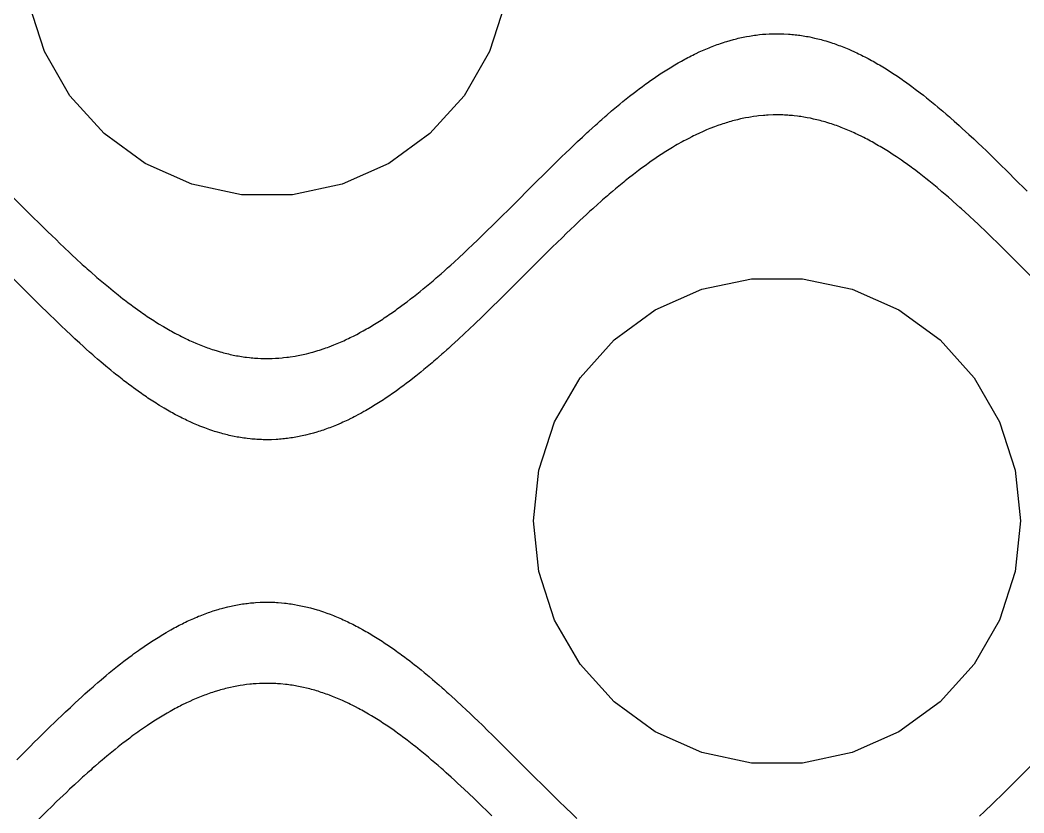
# Model space of a CAD drawing. Header units: metres. Extents: x 20 to 1108, y 20 to 485.
# Drawn here: x 540.62 to 571.53, y 405.66 to 430.07 of the extents above; entities that cross this region are included whole.
import ezdxf

# ---------------------------------------------------------------- set-up
doc = ezdxf.new("R2010")
doc.units = ezdxf.units.M

msp = doc.modelspace()

# ---------------------------------------------------------------- linework, layer by layer
for p, q in [((541.367, 429.102), (540.882, 430.593)), ((555.554, 430.593), (555.07, 429.102)), ((562.282, 429.385), (562.332, 429.401)), ((562.332, 429.401), (562.382, 429.416)), ((562.382, 429.416), (562.482, 429.445)), ((562.482, 429.445), (562.582, 429.473)), ((562.582, 429.473), (562.632, 429.486)), ((562.632, 429.486), (562.682, 429.498)), ((562.682, 429.498), (562.732, 429.511)), ((562.732, 429.511), (562.782, 429.523)), ((562.782, 429.523), (562.832, 429.533)), ((562.832, 429.533), (562.882, 429.544)), ((562.882, 429.544), (562.982, 429.564)), ((562.982, 429.564), (563.082, 429.581)), ((563.082, 429.581), (563.132, 429.59)), ((563.132, 429.59), (563.182, 429.597)), ((563.182, 429.597), (563.232, 429.605)), ((563.232, 429.605), (563.282, 429.611)), ((563.282, 429.611), (563.332, 429.617)), ((563.332, 429.617), (563.382, 429.623)), ((563.382, 429.623), (563.482, 429.633)), ((563.482, 429.633), (563.532, 429.637)), ((563.532, 429.637), (563.583, 429.641)), ((563.583, 429.641), (563.682, 429.647)), ((563.682, 429.647), (563.782, 429.651)), ((563.782, 429.651), (563.882, 429.652)), ((563.882, 429.652), (563.982, 429.652)), ((563.982, 429.652), (564.082, 429.651)), ((564.082, 429.651), (564.132, 429.649)), ((564.132, 429.649), (564.282, 429.64)), ((564.282, 429.64), (564.332, 429.636)), ((564.332, 429.636), (564.382, 429.632)), ((564.382, 429.632), (564.432, 429.627)), ((564.432, 429.627), (564.482, 429.621)), ((564.482, 429.621), (564.532, 429.616)), ((564.532, 429.616), (564.582, 429.61)), ((564.582, 429.61), (564.632, 429.603)), ((564.632, 429.603), (564.682, 429.596)), ((564.682, 429.596), (564.732, 429.588)), ((564.732, 429.588), (564.832, 429.57)), ((564.832, 429.57), (564.882, 429.562)), ((564.882, 429.562), (564.932, 429.552)), ((564.932, 429.552), (565.082, 429.52)), ((565.082, 429.52), (565.132, 429.508)), ((565.132, 429.508), (565.282, 429.47)), ((565.282, 429.47), (565.332, 429.456)), ((565.332, 429.456), (565.382, 429.443)), ((565.382, 429.443), (565.432, 429.428)), ((565.432, 429.428), (565.582, 429.381)), ((542.151, 427.744), (541.367, 429.102)), ((555.07, 429.102), (554.286, 427.744)), ((561.432, 429.043), (561.532, 429.09)), ((561.532, 429.09), (561.582, 429.112)), ((561.582, 429.112), (561.632, 429.135)), ((561.632, 429.135), (561.682, 429.157)), ((561.682, 429.157), (561.732, 429.179)), ((561.732, 429.179), (561.832, 429.22)), ((561.832, 429.22), (561.882, 429.24)), ((561.882, 429.24), (561.982, 429.279)), ((561.982, 429.279), (562.082, 429.317)), ((562.082, 429.317), (562.132, 429.334)), ((562.132, 429.334), (562.182, 429.352)), ((562.182, 429.352), (562.282, 429.385)), ((565.582, 429.381), (565.632, 429.364)), ((565.632, 429.364), (565.682, 429.348)), ((565.682, 429.348), (565.732, 429.33)), ((565.732, 429.33), (565.782, 429.312)), ((565.782, 429.312), (565.832, 429.294)), ((565.832, 429.294), (565.882, 429.275)), ((565.882, 429.275), (565.932, 429.256)), ((565.932, 429.256), (565.982, 429.236)), ((565.982, 429.236), (566.032, 429.216)), ((566.032, 429.216), (566.082, 429.195)), ((566.082, 429.195), (566.132, 429.174)), ((566.132, 429.174), (566.182, 429.152)), ((566.182, 429.152), (566.332, 429.085)), ((560.882, 428.754), (560.982, 428.811)), ((560.982, 428.811), (561.082, 428.865)), ((561.082, 428.865), (561.132, 428.892)), ((561.132, 428.892), (561.182, 428.918)), ((561.182, 428.918), (561.232, 428.944)), ((561.232, 428.944), (561.282, 428.97)), ((561.282, 428.97), (561.332, 428.994)), ((561.332, 428.994), (561.382, 429.019)), ((561.382, 429.019), (561.432, 429.043)), ((566.332, 429.085), (566.382, 429.062)), ((566.382, 429.062), (566.432, 429.037)), ((566.432, 429.037), (566.482, 429.014)), ((566.482, 429.014), (566.532, 428.988)), ((566.532, 428.988), (566.582, 428.964)), ((566.582, 428.964), (566.632, 428.939)), ((566.632, 428.939), (566.732, 428.886)), ((566.732, 428.886), (566.782, 428.859)), ((566.782, 428.859), (566.832, 428.832)), ((566.832, 428.832), (566.882, 428.804)), ((566.882, 428.804), (567.032, 428.719)), ((560.382, 428.448), (560.482, 428.513)), ((560.482, 428.513), (560.582, 428.575)), ((560.582, 428.575), (560.632, 428.606)), ((560.632, 428.606), (560.682, 428.637)), ((560.682, 428.637), (560.732, 428.666)), ((560.732, 428.666), (560.782, 428.696)), ((560.782, 428.696), (560.832, 428.726)), ((560.832, 428.726), (560.882, 428.754)), ((567.032, 428.719), (567.082, 428.69)), ((567.082, 428.69), (567.132, 428.659)), ((567.132, 428.659), (567.282, 428.569)), ((567.282, 428.569), (567.332, 428.537)), ((567.332, 428.537), (567.382, 428.505)), ((567.382, 428.505), (567.482, 428.441)), ((559.932, 428.14), (560.032, 428.211)), ((560.032, 428.211), (560.082, 428.246)), ((560.082, 428.246), (560.182, 428.315)), ((560.182, 428.315), (560.282, 428.382)), ((560.282, 428.382), (560.332, 428.415)), ((560.332, 428.415), (560.382, 428.448)), ((567.482, 428.441), (567.582, 428.374)), ((567.582, 428.374), (567.632, 428.341)), ((567.632, 428.341), (567.782, 428.238)), ((567.782, 428.238), (567.832, 428.203)), ((567.832, 428.203), (567.882, 428.168)), ((567.882, 428.168), (568.032, 428.06)), ((559.532, 427.843), (559.632, 427.919)), ((559.632, 427.919), (559.682, 427.957)), ((559.682, 427.957), (559.782, 428.031)), ((559.782, 428.031), (559.832, 428.068)), ((559.832, 428.068), (559.882, 428.105)), ((559.882, 428.105), (559.932, 428.14)), ((568.032, 428.06), (568.082, 428.023)), ((568.082, 428.023), (568.182, 427.948)), ((568.182, 427.948), (568.332, 427.834)), ((543.2, 426.579), (542.151, 427.744)), ((554.286, 427.744), (553.237, 426.579)), ((559.082, 427.484), (559.182, 427.566)), ((559.182, 427.566), (559.232, 427.606)), ((559.232, 427.606), (559.332, 427.687)), ((559.332, 427.687), (559.382, 427.726)), ((559.382, 427.726), (559.532, 427.843)), ((568.332, 427.834), (568.432, 427.756)), ((568.432, 427.756), (568.532, 427.677)), ((568.532, 427.677), (568.582, 427.637)), ((568.582, 427.637), (568.632, 427.597)), ((568.632, 427.597), (568.732, 427.516)), ((558.682, 427.146), (558.832, 427.275)), ((558.832, 427.275), (558.932, 427.359)), ((558.932, 427.359), (559.032, 427.443)), ((559.032, 427.443), (559.082, 427.484)), ((568.732, 427.516), (568.782, 427.475)), ((568.782, 427.475), (568.882, 427.391)), ((568.882, 427.391), (569.032, 427.265)), ((569.032, 427.265), (569.132, 427.179)), ((558.382, 426.881), (558.482, 426.97)), ((558.482, 426.97), (558.532, 427.014)), ((558.532, 427.014), (558.632, 427.102)), ((558.632, 427.102), (558.682, 427.146)), ((562.405, 426.923), (562.355, 426.907)), ((562.455, 426.938), (562.405, 426.923)), ((562.504, 426.951), (562.455, 426.938)), ((562.554, 426.966), (562.504, 426.951)), ((562.605, 426.979), (562.554, 426.966)), ((562.705, 427.004), (562.605, 426.979)), ((562.804, 427.027), (562.705, 427.004)), ((562.855, 427.038), (562.804, 427.027)), ((562.905, 427.049), (562.855, 427.038)), ((562.955, 427.059), (562.905, 427.049)), ((563.054, 427.076), (562.955, 427.059)), ((563.105, 427.085), (563.054, 427.076)), ((563.205, 427.101), (563.105, 427.085)), ((563.304, 427.114), (563.205, 427.101)), ((563.355, 427.12), (563.304, 427.114)), ((563.504, 427.135), (563.355, 427.12)), ((563.554, 427.139), (563.504, 427.135)), ((563.605, 427.142), (563.554, 427.139)), ((563.655, 427.146), (563.605, 427.142)), ((563.804, 427.152), (563.655, 427.146)), ((563.855, 427.152), (563.804, 427.152)), ((563.905, 427.152), (563.855, 427.152)), ((563.955, 427.152), (563.905, 427.152)), ((564.105, 427.15), (563.955, 427.152)), ((564.155, 427.148), (564.105, 427.15)), ((564.254, 427.142), (564.155, 427.148)), ((564.304, 427.138), (564.254, 427.142)), ((564.355, 427.134), (564.304, 427.138)), ((564.405, 427.13), (564.355, 427.134)), ((564.455, 427.125), (564.405, 427.13)), ((564.554, 427.113), (564.455, 427.125)), ((564.605, 427.107), (564.554, 427.113)), ((564.655, 427.1), (564.605, 427.107)), ((564.754, 427.084), (564.655, 427.1)), ((564.804, 427.075), (564.754, 427.084)), ((564.855, 427.067), (564.804, 427.075)), ((564.955, 427.047), (564.855, 427.067)), ((565.054, 427.026), (564.955, 427.047)), ((565.105, 427.014), (565.054, 427.026)), ((565.205, 426.99), (565.105, 427.014)), ((565.254, 426.977), (565.205, 426.99)), ((565.304, 426.964), (565.254, 426.977)), ((565.354, 426.95), (565.304, 426.964)), ((565.405, 426.936), (565.354, 426.95)), ((565.455, 426.921), (565.405, 426.936)), ((569.132, 427.179), (569.232, 427.092)), ((569.232, 427.092), (569.282, 427.048)), ((569.282, 427.048), (569.382, 426.96)), ((569.382, 426.96), (569.532, 426.825)), ((558.082, 426.609), (558.132, 426.654)), ((558.132, 426.654), (558.332, 426.836)), ((558.332, 426.836), (558.382, 426.881)), ((561.605, 426.623), (561.554, 426.601)), ((561.655, 426.646), (561.605, 426.623)), ((561.754, 426.689), (561.655, 426.646)), ((561.804, 426.709), (561.754, 426.689)), ((561.855, 426.73), (561.804, 426.709)), ((562.004, 426.788), (561.855, 426.73)), ((562.054, 426.806), (562.004, 426.788)), ((562.105, 426.824), (562.054, 426.806)), ((562.205, 426.86), (562.105, 426.824)), ((562.254, 426.876), (562.205, 426.86)), ((562.304, 426.892), (562.254, 426.876)), ((562.355, 426.907), (562.304, 426.892)), ((565.554, 426.89), (565.455, 426.921)), ((565.605, 426.873), (565.554, 426.89)), ((565.705, 426.84), (565.605, 426.873)), ((565.754, 426.822), (565.705, 426.84)), ((565.804, 426.804), (565.754, 426.822)), ((565.855, 426.785), (565.804, 426.804)), ((565.905, 426.766), (565.855, 426.785)), ((565.955, 426.747), (565.905, 426.766)), ((566.054, 426.706), (565.955, 426.747)), ((566.105, 426.686), (566.054, 426.706)), ((566.205, 426.643), (566.105, 426.686)), ((566.304, 426.598), (566.205, 426.643)), ((569.532, 426.825), (569.632, 426.736)), ((569.632, 426.736), (569.832, 426.552)), ((544.468, 425.657), (543.2, 426.579)), ((553.237, 426.579), (551.968, 425.657)), ((557.682, 426.235), (557.782, 426.329)), ((557.782, 426.329), (557.932, 426.47)), ((557.932, 426.47), (558.082, 426.609)), ((561.004, 426.323), (560.855, 426.238)), ((561.054, 426.351), (561.004, 426.323)), ((561.105, 426.377), (561.054, 426.351)), ((561.205, 426.43), (561.105, 426.377)), ((561.304, 426.481), (561.205, 426.43)), ((561.355, 426.506), (561.304, 426.481)), ((561.405, 426.53), (561.355, 426.506)), ((561.554, 426.601), (561.405, 426.53)), ((566.355, 426.574), (566.304, 426.598)), ((566.405, 426.551), (566.355, 426.574)), ((566.554, 426.478), (566.405, 426.551)), ((566.604, 426.452), (566.554, 426.478)), ((566.655, 426.426), (566.604, 426.452)), ((566.705, 426.401), (566.655, 426.426)), ((566.754, 426.374), (566.705, 426.401)), ((566.804, 426.347), (566.754, 426.374)), ((566.855, 426.319), (566.804, 426.347)), ((567.004, 426.235), (566.855, 426.319)), ((569.832, 426.552), (569.982, 426.412)), ((569.982, 426.412), (570.132, 426.271)), ((557.282, 425.851), (557.432, 425.995)), ((557.432, 425.995), (557.532, 426.092)), ((557.532, 426.092), (557.682, 426.235)), ((560.455, 425.995), (560.405, 425.963)), ((560.554, 426.058), (560.455, 425.995)), ((560.605, 426.089), (560.554, 426.058)), ((560.655, 426.12), (560.605, 426.089)), ((560.705, 426.151), (560.655, 426.12)), ((560.804, 426.209), (560.705, 426.151)), ((560.855, 426.238), (560.804, 426.209)), ((567.054, 426.205), (567.004, 426.235)), ((567.105, 426.176), (567.054, 426.205)), ((567.254, 426.085), (567.105, 426.176)), ((567.304, 426.054), (567.254, 426.085)), ((567.355, 426.023), (567.304, 426.054)), ((567.504, 425.926), (567.355, 426.023)), ((570.132, 426.271), (570.232, 426.176)), ((570.232, 426.176), (570.382, 426.032)), ((570.382, 426.032), (570.682, 425.742)), ((556.982, 425.558), (557.132, 425.704)), ((557.132, 425.704), (557.282, 425.851)), ((560.054, 425.727), (559.955, 425.656)), ((560.105, 425.762), (560.054, 425.727)), ((560.205, 425.83), (560.105, 425.762)), ((560.304, 425.898), (560.205, 425.83)), ((560.355, 425.93), (560.304, 425.898)), ((560.405, 425.963), (560.355, 425.93)), ((567.605, 425.86), (567.504, 425.926)), ((567.754, 425.757), (567.605, 425.86)), ((567.854, 425.687), (567.754, 425.757)), ((567.905, 425.652), (567.854, 425.687)), ((570.682, 425.742), (570.832, 425.595)), ((545.901, 425.02), (544.468, 425.657)), ((551.968, 425.657), (550.536, 425.02)), ((556.732, 425.311), (556.982, 425.558)), ((559.605, 425.399), (559.504, 425.321)), ((559.655, 425.436), (559.605, 425.399)), ((559.754, 425.511), (559.655, 425.436)), ((559.804, 425.548), (559.754, 425.511)), ((559.905, 425.62), (559.804, 425.548)), ((559.955, 425.656), (559.905, 425.62)), ((568.054, 425.543), (567.905, 425.652)), ((568.105, 425.506), (568.054, 425.543)), ((568.155, 425.469), (568.105, 425.506)), ((568.304, 425.355), (568.155, 425.469)), ((570.832, 425.595), (570.982, 425.447)), ((570.982, 425.447), (571.082, 425.349)), ((555.682, 424.263), (556.532, 425.111)), ((556.532, 425.111), (556.732, 425.311)), ((559.205, 425.084), (559.105, 425.002)), ((559.254, 425.124), (559.205, 425.084)), ((559.355, 425.204), (559.254, 425.124)), ((559.504, 425.321), (559.355, 425.204)), ((568.355, 425.317), (568.304, 425.355)), ((568.455, 425.238), (568.355, 425.317)), ((568.504, 425.198), (568.455, 425.238)), ((568.605, 425.119), (568.504, 425.198)), ((568.655, 425.078), (568.605, 425.119)), ((568.754, 424.997), (568.655, 425.078)), ((571.082, 425.349), (571.232, 425.199)), ((571.232, 425.199), (571.632, 424.801)), ((539.982, 425.034), (540.732, 424.285)), ((547.434, 424.694), (545.901, 425.02)), ((550.536, 425.02), (549.002, 424.694)), ((558.855, 424.793), (558.754, 424.708)), ((558.955, 424.878), (558.855, 424.793)), ((559.004, 424.92), (558.955, 424.878)), ((559.105, 425.002), (559.004, 424.92)), ((568.855, 424.914), (568.754, 424.997)), ((569.004, 424.788), (568.855, 424.914)), ((569.104, 424.702), (569.004, 424.788)), ((549.002, 424.694), (547.434, 424.694)), ((558.504, 424.49), (558.405, 424.402)), ((558.554, 424.534), (558.504, 424.49)), ((558.655, 424.621), (558.554, 424.534)), ((558.705, 424.665), (558.655, 424.621)), ((558.754, 424.708), (558.705, 424.665)), ((569.205, 424.615), (569.104, 424.702)), ((569.304, 424.528), (569.205, 424.615)), ((569.355, 424.485), (569.304, 424.528)), ((569.455, 424.396), (569.355, 424.485)), ((540.732, 424.285), (541.032, 423.986)), ((555.432, 424.014), (555.682, 424.263)), ((558.155, 424.175), (558.054, 424.083)), ((558.254, 424.266), (558.155, 424.175)), ((558.405, 424.402), (558.254, 424.266)), ((569.554, 424.306), (569.455, 424.396)), ((569.605, 424.26), (569.554, 424.306)), ((569.705, 424.169), (569.605, 424.26)), ((569.855, 424.03), (569.705, 424.169)), ((541.032, 423.986), (541.182, 423.838)), ((541.182, 423.838), (541.482, 423.544)), ((555.182, 423.767), (555.432, 424.014)), ((557.855, 423.898), (557.705, 423.756)), ((558.054, 424.083), (557.855, 423.898)), ((570.004, 423.891), (569.855, 424.03)), ((570.105, 423.797), (570.004, 423.891)), ((541.482, 423.544), (541.583, 423.446)), ((554.682, 423.28), (554.982, 423.57)), ((554.982, 423.57), (555.182, 423.767)), ((557.554, 423.613), (557.455, 423.518)), ((557.705, 423.756), (557.554, 423.613)), ((570.405, 423.511), (570.105, 423.797)), ((541.583, 423.446), (541.732, 423.302)), ((541.732, 423.302), (541.833, 423.206)), ((554.582, 423.184), (554.682, 423.28)), ((557.155, 423.227), (557.004, 423.079)), ((557.304, 423.372), (557.155, 423.227)), ((557.455, 423.518), (557.304, 423.372)), ((570.554, 423.366), (570.405, 423.511)), ((570.705, 423.22), (570.554, 423.366)), ((570.955, 422.975), (570.705, 423.22)), ((541.833, 423.206), (541.982, 423.063)), ((541.982, 423.063), (542.132, 422.921)), ((542.132, 422.921), (542.232, 422.828)), ((554.282, 422.901), (554.382, 422.994)), ((554.382, 422.994), (554.582, 423.184)), ((556.855, 422.932), (556.754, 422.833)), ((557.004, 423.079), (556.855, 422.932)), ((571.105, 422.826), (570.955, 422.975)), ((540.754, 421.763), (539.905, 422.611)), ((542.232, 422.828), (542.333, 422.736)), ((542.333, 422.736), (542.532, 422.552)), ((553.882, 422.531), (553.982, 422.622)), ((553.982, 422.622), (554.132, 422.761)), ((554.132, 422.761), (554.282, 422.901)), ((556.605, 422.684), (556.455, 422.534)), ((556.754, 422.833), (556.605, 422.684)), ((571.355, 422.577), (571.105, 422.826)), ((542.532, 422.552), (542.632, 422.462)), ((542.632, 422.462), (542.682, 422.417)), ((542.682, 422.417), (542.782, 422.328)), ((542.782, 422.328), (542.833, 422.283)), ((553.583, 422.264), (553.682, 422.352)), ((553.682, 422.352), (553.782, 422.442)), ((553.782, 422.442), (553.882, 422.531)), ((556.455, 422.534), (555.705, 421.785)), ((572.155, 421.778), (571.355, 422.577)), ((542.833, 422.283), (542.932, 422.196)), ((542.932, 422.196), (542.982, 422.152)), ((542.982, 422.152), (543.083, 422.067)), ((543.083, 422.067), (543.132, 422.024)), ((543.132, 422.024), (543.232, 421.94)), ((553.182, 421.921), (553.332, 422.047)), ((553.332, 422.047), (553.432, 422.133)), ((553.432, 422.133), (553.532, 422.22)), ((553.532, 422.22), (553.583, 422.264)), ((561.609, 421.785), (563.142, 422.111)), ((563.142, 422.111), (564.71, 422.111)), ((564.71, 422.111), (566.244, 421.785)), ((541.004, 421.514), (540.754, 421.763)), ((543.232, 421.94), (543.333, 421.856)), ((543.333, 421.856), (543.482, 421.733)), ((543.482, 421.733), (543.532, 421.693)), ((543.532, 421.693), (543.632, 421.612)), ((552.782, 421.595), (552.882, 421.674)), ((552.882, 421.674), (552.932, 421.715)), ((552.932, 421.715), (553.032, 421.796)), ((553.032, 421.796), (553.082, 421.837)), ((553.082, 421.837), (553.182, 421.921)), ((555.705, 421.785), (555.405, 421.486)), ((560.176, 421.148), (561.609, 421.785)), ((566.244, 421.785), (567.676, 421.148)), ((541.254, 421.267), (541.004, 421.514)), ((543.632, 421.612), (543.782, 421.495)), ((543.782, 421.495), (543.833, 421.456)), ((543.833, 421.456), (543.932, 421.38)), ((543.932, 421.38), (544.032, 421.305)), ((552.333, 421.251), (552.482, 421.362)), ((552.482, 421.362), (552.532, 421.401)), ((552.532, 421.401), (552.632, 421.478)), ((552.632, 421.478), (552.682, 421.516)), ((552.682, 421.516), (552.732, 421.555)), ((552.732, 421.555), (552.782, 421.595)), ((555.405, 421.486), (555.105, 421.191)), ((541.455, 421.07), (541.254, 421.267)), ((541.754, 420.78), (541.455, 421.07)), ((544.032, 421.305), (544.083, 421.268)), ((544.083, 421.268), (544.232, 421.159)), ((544.232, 421.159), (544.333, 421.088)), ((544.333, 421.088), (544.382, 421.054)), ((544.382, 421.054), (544.432, 421.019)), ((552.032, 421.038), (552.082, 421.072)), ((552.082, 421.072), (552.182, 421.143)), ((552.182, 421.143), (552.232, 421.179)), ((552.232, 421.179), (552.333, 421.251)), ((555.105, 421.191), (554.955, 421.044)), ((558.908, 420.226), (560.176, 421.148)), ((567.676, 421.148), (568.945, 420.226)), ((541.855, 420.684), (541.754, 420.78)), ((544.432, 421.019), (544.482, 420.985)), ((544.482, 420.985), (544.532, 420.951)), ((544.532, 420.951), (544.583, 420.917)), ((544.583, 420.917), (544.632, 420.885)), ((544.632, 420.885), (544.732, 420.819)), ((544.732, 420.819), (544.782, 420.787)), ((544.782, 420.787), (544.833, 420.756)), ((544.833, 420.756), (544.882, 420.725)), ((551.532, 420.711), (551.582, 420.742)), ((551.582, 420.742), (551.632, 420.774)), ((551.632, 420.774), (551.682, 420.805)), ((551.682, 420.805), (551.782, 420.869)), ((551.782, 420.869), (551.832, 420.902)), ((551.832, 420.902), (551.882, 420.936)), ((551.882, 420.936), (551.932, 420.97)), ((551.932, 420.97), (551.982, 421.003)), ((551.982, 421.003), (552.032, 421.038)), ((554.855, 420.946), (554.605, 420.706)), ((554.955, 421.044), (554.855, 420.946)), ((542.054, 420.494), (541.855, 420.684)), ((542.155, 420.401), (542.054, 420.494)), ((544.882, 420.725), (545.032, 420.634)), ((545.032, 420.634), (545.083, 420.605)), ((545.083, 420.605), (545.182, 420.546)), ((545.182, 420.546), (545.232, 420.518)), ((545.232, 420.518), (545.282, 420.49)), ((545.282, 420.49), (545.333, 420.463)), ((545.333, 420.463), (545.382, 420.436)), ((545.382, 420.436), (545.532, 420.357)), ((551.032, 420.424), (551.083, 420.45)), ((551.083, 420.45), (551.182, 420.505)), ((551.182, 420.505), (551.232, 420.533)), ((551.232, 420.533), (551.282, 420.563)), ((551.282, 420.563), (551.332, 420.591)), ((551.332, 420.591), (551.382, 420.62)), ((551.382, 420.62), (551.532, 420.711)), ((554.455, 420.563), (554.304, 420.421)), ((554.605, 420.706), (554.455, 420.563)), ((542.304, 420.261), (542.155, 420.401)), ((542.455, 420.122), (542.304, 420.261)), ((542.554, 420.031), (542.455, 420.122)), ((545.532, 420.357), (545.583, 420.331)), ((545.583, 420.331), (545.732, 420.258)), ((545.732, 420.258), (545.782, 420.235)), ((545.782, 420.235), (545.833, 420.211)), ((545.833, 420.211), (545.932, 420.166)), ((545.932, 420.166), (546.032, 420.123)), ((546.032, 420.123), (546.083, 420.102)), ((550.382, 420.113), (550.482, 420.156)), ((550.482, 420.156), (550.582, 420.201)), ((550.582, 420.201), (550.632, 420.224)), ((550.632, 420.224), (550.682, 420.247)), ((550.682, 420.247), (550.732, 420.272)), ((550.732, 420.272), (550.782, 420.295)), ((550.782, 420.295), (550.832, 420.32)), ((550.832, 420.32), (550.882, 420.346)), ((550.882, 420.346), (550.982, 420.397)), ((550.982, 420.397), (551.032, 420.424)), ((554.004, 420.144), (553.905, 420.052)), ((554.105, 420.236), (554.004, 420.144)), ((554.304, 420.421), (554.105, 420.236)), ((557.859, 419.061), (558.908, 420.226)), ((568.945, 420.226), (569.994, 419.061)), ((542.655, 419.942), (542.554, 420.031)), ((542.754, 419.852), (542.655, 419.942)), ((542.855, 419.764), (542.754, 419.852)), ((546.083, 420.102), (546.132, 420.081)), ((546.132, 420.081), (546.282, 420.023)), ((546.282, 420.023), (546.333, 420.004)), ((546.333, 420.004), (546.382, 419.986)), ((546.382, 419.986), (546.432, 419.968)), ((546.432, 419.968), (546.482, 419.951)), ((546.482, 419.951), (546.532, 419.934)), ((546.532, 419.934), (546.583, 419.918)), ((546.583, 419.918), (546.682, 419.887)), ((546.682, 419.887), (546.782, 419.858)), ((546.782, 419.858), (546.833, 419.844)), ((546.833, 419.844), (546.882, 419.83)), ((546.882, 419.83), (547.032, 419.792)), ((549.432, 419.799), (549.582, 419.837)), ((549.582, 419.837), (549.632, 419.851)), ((549.632, 419.851), (549.782, 419.895)), ((549.782, 419.895), (549.833, 419.91)), ((549.833, 419.91), (549.982, 419.96)), ((549.982, 419.96), (550.032, 419.978)), ((550.032, 419.978), (550.082, 419.996)), ((550.082, 419.996), (550.132, 420.014)), ((550.132, 420.014), (550.282, 420.072)), ((550.282, 420.072), (550.332, 420.093)), ((550.332, 420.093), (550.382, 420.113)), ((553.655, 419.828), (553.605, 419.783)), ((553.754, 419.917), (553.655, 419.828)), ((553.804, 419.962), (553.754, 419.917)), ((553.905, 420.052), (553.804, 419.962)), ((542.905, 419.72), (542.855, 419.764)), ((543.004, 419.633), (542.905, 419.72)), ((543.105, 419.547), (543.004, 419.633)), ((543.254, 419.421), (543.105, 419.547)), ((547.032, 419.792), (547.083, 419.781)), ((547.083, 419.781), (547.132, 419.77)), ((547.132, 419.77), (547.182, 419.76)), ((547.182, 419.76), (547.232, 419.749)), ((547.232, 419.749), (547.282, 419.739)), ((547.282, 419.739), (547.333, 419.731)), ((547.333, 419.731), (547.382, 419.722)), ((547.382, 419.722), (547.432, 419.714)), ((547.432, 419.714), (547.482, 419.707)), ((547.482, 419.707), (547.532, 419.699)), ((547.532, 419.699), (547.583, 419.693)), ((547.583, 419.693), (547.682, 419.681)), ((547.682, 419.681), (547.732, 419.676)), ((547.732, 419.676), (547.782, 419.672)), ((547.782, 419.672), (547.833, 419.667)), ((547.833, 419.667), (547.882, 419.664)), ((547.882, 419.664), (547.932, 419.66)), ((547.932, 419.66), (548.032, 419.656)), ((548.032, 419.656), (548.083, 419.654)), ((548.083, 419.654), (548.182, 419.652)), ((548.182, 419.652), (548.232, 419.652)), ((548.232, 419.652), (548.282, 419.653)), ((548.282, 419.653), (548.332, 419.653)), ((548.332, 419.653), (548.382, 419.655)), ((548.382, 419.655), (548.482, 419.659)), ((548.482, 419.659), (548.532, 419.662)), ((548.532, 419.662), (548.583, 419.666)), ((548.583, 419.666), (548.682, 419.674)), ((548.682, 419.674), (548.732, 419.679)), ((548.732, 419.679), (548.832, 419.691)), ((548.832, 419.691), (548.882, 419.696)), ((548.882, 419.696), (548.932, 419.703)), ((548.932, 419.703), (549.082, 419.727)), ((549.082, 419.727), (549.132, 419.736)), ((549.132, 419.736), (549.232, 419.755)), ((549.232, 419.755), (549.332, 419.777)), ((549.332, 419.777), (549.382, 419.787)), ((549.382, 419.787), (549.432, 419.799)), ((553.304, 419.524), (553.105, 419.356)), ((553.355, 419.567), (553.304, 419.524)), ((553.455, 419.652), (553.355, 419.567)), ((553.504, 419.696), (553.455, 419.652)), ((553.605, 419.783), (553.504, 419.696)), ((543.355, 419.337), (543.254, 419.421)), ((543.405, 419.296), (543.355, 419.337)), ((543.504, 419.215), (543.405, 419.296)), ((543.554, 419.174), (543.504, 419.215)), ((552.955, 419.233), (552.905, 419.193)), ((553.054, 419.315), (552.955, 419.233)), ((553.105, 419.356), (553.054, 419.315)), ((543.655, 419.095), (543.554, 419.174)), ((543.705, 419.055), (543.655, 419.095)), ((543.754, 419.016), (543.705, 419.055)), ((543.804, 418.978), (543.754, 419.016)), ((543.905, 418.901), (543.804, 418.978)), ((543.955, 418.862), (543.905, 418.901)), ((552.605, 418.956), (552.504, 418.88)), ((552.804, 419.112), (552.605, 418.956)), ((552.905, 419.193), (552.804, 419.112)), ((557.075, 417.703), (557.859, 419.061)), ((569.994, 419.061), (570.778, 417.703)), ((544.054, 418.788), (543.955, 418.862)), ((544.105, 418.751), (544.054, 418.788)), ((544.254, 418.643), (544.105, 418.751)), ((544.355, 418.572), (544.254, 418.643)), ((552.105, 418.588), (552.054, 418.554)), ((552.205, 418.659), (552.105, 418.588)), ((552.304, 418.732), (552.205, 418.659)), ((552.355, 418.768), (552.304, 418.732)), ((552.405, 418.805), (552.355, 418.768)), ((552.504, 418.88), (552.405, 418.805)), ((544.405, 418.538), (544.355, 418.572)), ((544.455, 418.503), (544.405, 418.538)), ((544.504, 418.47), (544.455, 418.503)), ((544.554, 418.436), (544.504, 418.47)), ((544.605, 418.402), (544.554, 418.436)), ((544.655, 418.369), (544.605, 418.402)), ((544.754, 418.305), (544.655, 418.369)), ((544.804, 418.274), (544.754, 418.305)), ((544.855, 418.242), (544.804, 418.274)), ((551.655, 418.287), (551.605, 418.256)), ((551.705, 418.319), (551.655, 418.287)), ((551.804, 418.385), (551.705, 418.319)), ((551.855, 418.417), (551.804, 418.385)), ((551.905, 418.451), (551.855, 418.417)), ((551.955, 418.485), (551.905, 418.451)), ((552.004, 418.519), (551.955, 418.485)), ((552.054, 418.554), (552.004, 418.519)), ((544.905, 418.211), (544.855, 418.242)), ((545.054, 418.12), (544.905, 418.211)), ((545.105, 418.091), (545.054, 418.12)), ((545.155, 418.063), (545.105, 418.091)), ((545.205, 418.033), (545.155, 418.063)), ((545.254, 418.005), (545.205, 418.033)), ((545.304, 417.978), (545.254, 418.005)), ((545.355, 417.95), (545.304, 417.978)), ((551.105, 417.963), (551.054, 417.936)), ((551.205, 418.018), (551.105, 417.963)), ((551.254, 418.046), (551.205, 418.018)), ((551.304, 418.075), (551.254, 418.046)), ((551.355, 418.105), (551.304, 418.075)), ((551.405, 418.134), (551.355, 418.105)), ((551.554, 418.225), (551.405, 418.134)), ((551.605, 418.256), (551.554, 418.225)), ((545.405, 417.924), (545.355, 417.95)), ((545.455, 417.897), (545.405, 417.924)), ((545.554, 417.846), (545.455, 417.897)), ((545.605, 417.82), (545.554, 417.846)), ((545.655, 417.795), (545.605, 417.82)), ((545.705, 417.772), (545.655, 417.795)), ((545.754, 417.747), (545.705, 417.772)), ((545.804, 417.724), (545.754, 417.747)), ((545.855, 417.701), (545.804, 417.724)), ((545.955, 417.656), (545.855, 417.701)), ((546.054, 417.613), (545.955, 417.656)), ((550.504, 417.666), (550.355, 417.602)), ((550.554, 417.689), (550.504, 417.666)), ((550.605, 417.711), (550.554, 417.689)), ((550.705, 417.758), (550.605, 417.711)), ((550.804, 417.807), (550.705, 417.758)), ((550.855, 417.831), (550.804, 417.807)), ((550.905, 417.857), (550.855, 417.831)), ((551.054, 417.936), (550.905, 417.857)), ((556.59, 416.212), (557.075, 417.703)), ((570.778, 417.703), (571.262, 416.212)), ((546.105, 417.593), (546.054, 417.613)), ((546.155, 417.572), (546.105, 417.593)), ((546.304, 417.514), (546.155, 417.572)), ((546.355, 417.496), (546.304, 417.514)), ((546.405, 417.478), (546.355, 417.496)), ((546.455, 417.46), (546.405, 417.478)), ((546.554, 417.427), (546.455, 417.46)), ((546.605, 417.41), (546.554, 417.427)), ((546.655, 417.395), (546.605, 417.41)), ((546.804, 417.351), (546.655, 417.395)), ((546.855, 417.337), (546.804, 417.351)), ((549.605, 417.344), (549.554, 417.33)), ((549.655, 417.358), (549.605, 417.344)), ((549.754, 417.387), (549.655, 417.358)), ((549.804, 417.402), (549.754, 417.387)), ((549.855, 417.418), (549.804, 417.402)), ((549.905, 417.434), (549.855, 417.418)), ((549.955, 417.451), (549.905, 417.434)), ((550.004, 417.468), (549.955, 417.451)), ((550.054, 417.486), (550.004, 417.468)), ((550.105, 417.504), (550.054, 417.486)), ((550.155, 417.523), (550.105, 417.504)), ((550.304, 417.581), (550.155, 417.523)), ((550.355, 417.602), (550.304, 417.581)), ((547.004, 417.299), (546.855, 417.337)), ((547.054, 417.287), (547.004, 417.299)), ((547.105, 417.277), (547.054, 417.287)), ((547.205, 417.255), (547.105, 417.277)), ((547.304, 417.236), (547.205, 417.255)), ((547.355, 417.227), (547.304, 417.236)), ((547.504, 417.203), (547.355, 417.227)), ((547.554, 417.196), (547.504, 417.203)), ((547.605, 417.191), (547.554, 417.196)), ((547.705, 417.179), (547.605, 417.191)), ((547.754, 417.174), (547.705, 417.179)), ((547.804, 417.17), (547.754, 417.174)), ((547.855, 417.166), (547.804, 417.17)), ((547.905, 417.162), (547.855, 417.166)), ((547.955, 417.159), (547.905, 417.162)), ((548.054, 417.155), (547.955, 417.159)), ((548.105, 417.153), (548.054, 417.155)), ((548.155, 417.153), (548.105, 417.153)), ((548.205, 417.152), (548.155, 417.153)), ((548.254, 417.152), (548.205, 417.152)), ((548.355, 417.154), (548.254, 417.152)), ((548.504, 417.16), (548.355, 417.154)), ((548.554, 417.164), (548.504, 417.16)), ((548.605, 417.167), (548.554, 417.164)), ((548.655, 417.172), (548.605, 417.167)), ((548.705, 417.176), (548.655, 417.172)), ((548.754, 417.181), (548.705, 417.176)), ((548.804, 417.187), (548.754, 417.181)), ((548.855, 417.193), (548.804, 417.187)), ((548.905, 417.199), (548.855, 417.193)), ((548.955, 417.207), (548.905, 417.199)), ((549.004, 417.214), (548.955, 417.207)), ((549.054, 417.222), (549.004, 417.214)), ((549.105, 417.231), (549.054, 417.222)), ((549.155, 417.239), (549.105, 417.231)), ((549.205, 417.249), (549.155, 417.239)), ((549.254, 417.26), (549.205, 417.249)), ((549.304, 417.27), (549.254, 417.26)), ((549.355, 417.281), (549.304, 417.27)), ((549.405, 417.292), (549.355, 417.281)), ((549.554, 417.33), (549.405, 417.292)), ((556.426, 414.652), (556.59, 416.212)), ((571.262, 416.212), (571.426, 414.652)), ((556.59, 413.093), (556.426, 414.652)), ((571.426, 414.652), (571.262, 413.093)), ((557.075, 411.602), (556.59, 413.093)), ((571.262, 413.093), (570.778, 411.602)), ((547.313, 412.07), (547.413, 412.088)), ((547.413, 412.088), (547.462, 412.096)), ((547.462, 412.096), (547.512, 412.103)), ((547.512, 412.103), (547.563, 412.11)), ((547.563, 412.11), (547.613, 412.116)), ((547.613, 412.116), (547.663, 412.121)), ((547.663, 412.121), (547.712, 412.127)), ((547.712, 412.127), (547.762, 412.132)), ((547.762, 412.132), (547.813, 412.136)), ((547.813, 412.136), (547.863, 412.14)), ((547.863, 412.14), (548.012, 412.149)), ((548.012, 412.149), (548.063, 412.151)), ((548.063, 412.151), (548.163, 412.152)), ((548.163, 412.152), (548.262, 412.152)), ((548.262, 412.152), (548.363, 412.151)), ((548.363, 412.151), (548.462, 412.147)), ((548.462, 412.147), (548.512, 412.144)), ((548.512, 412.144), (548.563, 412.141)), ((548.563, 412.141), (548.663, 412.133)), ((548.663, 412.133), (548.762, 412.123)), ((548.762, 412.123), (548.813, 412.117)), ((548.813, 412.117), (548.863, 412.111)), ((548.863, 412.111), (548.913, 412.105)), ((548.913, 412.105), (548.962, 412.097)), ((548.962, 412.097), (549.012, 412.09)), ((549.012, 412.09), (549.063, 412.081)), ((546.212, 411.756), (546.262, 411.775)), ((546.262, 411.775), (546.313, 411.794)), ((546.313, 411.794), (546.363, 411.812)), ((546.363, 411.812), (546.413, 411.83)), ((546.413, 411.83), (546.462, 411.848)), ((546.462, 411.848), (546.512, 411.864)), ((546.512, 411.864), (546.563, 411.881)), ((546.563, 411.881), (546.712, 411.928)), ((546.712, 411.928), (546.762, 411.943)), ((546.762, 411.943), (546.813, 411.956)), ((546.813, 411.956), (546.863, 411.97)), ((546.863, 411.97), (547.012, 412.008)), ((547.012, 412.008), (547.063, 412.02)), ((547.063, 412.02), (547.212, 412.052)), ((547.212, 412.052), (547.262, 412.062)), ((547.262, 412.062), (547.313, 412.07)), ((549.063, 412.081), (549.163, 412.064)), ((549.163, 412.064), (549.262, 412.044)), ((549.262, 412.044), (549.313, 412.033)), ((549.313, 412.033), (549.363, 412.023)), ((549.363, 412.023), (549.413, 412.011)), ((549.413, 412.011), (549.462, 411.998)), ((549.462, 411.998), (549.512, 411.986)), ((549.512, 411.986), (549.563, 411.973)), ((549.563, 411.973), (549.663, 411.945)), ((549.663, 411.945), (549.762, 411.916)), ((549.762, 411.916), (549.813, 411.901)), ((549.813, 411.901), (549.863, 411.885)), ((549.863, 411.885), (549.962, 411.852)), ((549.962, 411.852), (550.012, 411.834)), ((550.012, 411.834), (550.063, 411.817)), ((550.063, 411.817), (550.163, 411.779)), ((550.163, 411.779), (550.262, 411.74)), ((545.563, 411.464), (545.613, 411.488)), ((545.613, 411.488), (545.663, 411.514)), ((545.663, 411.514), (545.712, 411.537)), ((545.712, 411.537), (545.762, 411.562)), ((545.762, 411.562), (545.813, 411.585)), ((545.813, 411.585), (545.962, 411.652)), ((545.962, 411.652), (546.012, 411.674)), ((546.012, 411.674), (546.063, 411.695)), ((546.063, 411.695), (546.113, 411.716)), ((546.113, 411.716), (546.163, 411.736)), ((546.163, 411.736), (546.212, 411.756)), ((550.262, 411.74), (550.313, 411.72)), ((550.313, 411.72), (550.413, 411.679)), ((550.413, 411.679), (550.462, 411.657)), ((550.462, 411.657), (550.512, 411.635)), ((550.512, 411.635), (550.563, 411.612)), ((550.563, 411.612), (550.613, 411.59)), ((550.613, 411.59), (550.712, 411.543)), ((550.712, 411.543), (550.762, 411.519)), ((550.762, 411.519), (550.813, 411.494)), ((550.813, 411.494), (550.863, 411.47)), ((550.863, 411.47), (550.913, 411.444)), ((557.859, 410.244), (557.075, 411.602)), ((570.778, 411.602), (569.994, 410.244)), ((544.863, 411.069), (545.012, 411.159)), ((545.012, 411.159), (545.063, 411.19)), ((545.063, 411.19), (545.113, 411.219)), ((545.113, 411.219), (545.262, 411.304)), ((545.262, 411.304), (545.313, 411.332)), ((545.313, 411.332), (545.363, 411.359)), ((545.363, 411.359), (545.413, 411.386)), ((545.413, 411.386), (545.512, 411.439)), ((545.512, 411.439), (545.563, 411.464)), ((550.913, 411.444), (550.962, 411.418)), ((550.962, 411.418), (551.012, 411.392)), ((551.012, 411.392), (551.063, 411.365)), ((551.063, 411.365), (551.163, 411.311)), ((551.163, 411.311), (551.262, 411.254)), ((551.262, 411.254), (551.313, 411.226)), ((551.313, 411.226), (551.363, 411.196)), ((551.363, 411.196), (551.413, 411.166)), ((551.413, 411.166), (551.462, 411.137)), ((544.512, 410.841), (544.563, 410.874)), ((544.563, 410.874), (544.663, 410.941)), ((544.663, 410.941), (544.762, 411.005)), ((544.762, 411.005), (544.813, 411.037)), ((544.813, 411.037), (544.863, 411.069)), ((551.462, 411.137), (551.512, 411.106)), ((551.512, 411.106), (551.563, 411.075)), ((551.563, 411.075), (551.663, 411.013)), ((551.663, 411.013), (551.762, 410.948)), ((551.762, 410.948), (551.813, 410.915)), ((551.813, 410.915), (551.863, 410.882)), ((551.863, 410.882), (551.962, 410.815)), ((544.063, 410.523), (544.113, 410.56)), ((544.113, 410.56), (544.262, 410.668)), ((544.262, 410.668), (544.313, 410.703)), ((544.313, 410.703), (544.363, 410.738)), ((544.363, 410.738), (544.512, 410.841)), ((551.962, 410.815), (552.063, 410.746)), ((552.063, 410.746), (552.113, 410.711)), ((552.113, 410.711), (552.212, 410.64)), ((552.212, 410.64), (552.262, 410.605)), ((552.262, 410.605), (552.313, 410.568)), ((552.313, 410.568), (552.363, 410.531)), ((543.613, 410.177), (543.712, 410.256)), ((543.712, 410.256), (543.813, 410.334)), ((543.813, 410.334), (543.962, 410.448)), ((543.962, 410.448), (544.063, 410.523)), ((552.363, 410.531), (552.462, 410.457)), ((552.462, 410.457), (552.512, 410.419)), ((552.512, 410.419), (552.613, 410.343)), ((552.613, 410.343), (552.762, 410.226)), ((558.908, 409.079), (557.859, 410.244)), ((569.994, 410.244), (568.945, 409.079)), ((543.262, 409.891), (543.363, 409.975)), ((543.363, 409.975), (543.413, 410.016)), ((543.413, 410.016), (543.512, 410.097)), ((543.512, 410.097), (543.563, 410.137)), ((543.563, 410.137), (543.613, 410.177)), ((552.762, 410.226), (552.813, 410.187)), ((552.813, 410.187), (552.913, 410.106)), ((552.913, 410.106), (552.962, 410.066)), ((552.962, 410.066), (553.063, 409.984)), ((553.063, 409.984), (553.113, 409.943)), ((553.113, 409.943), (553.212, 409.859)), ((542.913, 409.592), (543.012, 409.679)), ((543.012, 409.679), (543.113, 409.765)), ((543.113, 409.765), (543.262, 409.891)), ((547.59, 409.613), (547.54, 409.607)), ((547.69, 409.625), (547.59, 409.613)), ((547.74, 409.63), (547.69, 409.625)), ((547.791, 409.634), (547.74, 409.63)), ((547.89, 409.642), (547.791, 409.634)), ((547.99, 409.648), (547.89, 409.642)), ((548.041, 409.65), (547.99, 409.648)), ((548.19, 409.652), (548.041, 409.65)), ((548.24, 409.652), (548.19, 409.652)), ((548.29, 409.652), (548.24, 409.652)), ((548.34, 409.652), (548.29, 409.652)), ((548.49, 409.646), (548.34, 409.652)), ((548.54, 409.642), (548.49, 409.646)), ((548.59, 409.639), (548.54, 409.642)), ((548.64, 409.635), (548.59, 409.639)), ((548.79, 409.62), (548.64, 409.635)), ((548.84, 409.614), (548.79, 409.62)), ((548.94, 409.601), (548.84, 409.614)), ((553.212, 409.859), (553.313, 409.775)), ((553.313, 409.775), (553.462, 409.646)), ((553.462, 409.646), (553.512, 409.602)), ((542.512, 409.236), (542.613, 409.325)), ((542.613, 409.325), (542.762, 409.46)), ((542.762, 409.46), (542.863, 409.548)), ((542.863, 409.548), (542.913, 409.592)), ((546.34, 409.304), (546.29, 409.285)), ((546.39, 409.322), (546.34, 409.304)), ((546.44, 409.34), (546.39, 409.322)), ((546.49, 409.357), (546.44, 409.34)), ((546.541, 409.373), (546.49, 409.357)), ((546.59, 409.39), (546.541, 409.373)), ((546.69, 409.421), (546.59, 409.39)), ((546.74, 409.436), (546.69, 409.421)), ((546.791, 409.45), (546.74, 409.436)), ((546.84, 409.464), (546.791, 409.45)), ((546.89, 409.477), (546.84, 409.464)), ((546.94, 409.49), (546.89, 409.477)), ((547.04, 409.514), (546.94, 409.49)), ((547.09, 409.526), (547.04, 409.514)), ((547.19, 409.547), (547.09, 409.526)), ((547.29, 409.567), (547.19, 409.547)), ((547.34, 409.575), (547.29, 409.567)), ((547.39, 409.584), (547.34, 409.575)), ((547.49, 409.6), (547.39, 409.584)), ((547.54, 409.607), (547.49, 409.6)), ((548.99, 409.593), (548.94, 409.601)), ((549.041, 409.585), (548.99, 409.593)), ((549.19, 409.559), (549.041, 409.585)), ((549.24, 409.549), (549.19, 409.559)), ((549.291, 409.538), (549.24, 409.549)), ((549.34, 409.527), (549.291, 409.538)), ((549.44, 409.504), (549.34, 409.527)), ((549.54, 409.479), (549.44, 409.504)), ((549.59, 409.466), (549.54, 409.479)), ((549.64, 409.451), (549.59, 409.466)), ((549.69, 409.438), (549.64, 409.451)), ((549.74, 409.423), (549.69, 409.438)), ((549.79, 409.407), (549.74, 409.423)), ((549.84, 409.392), (549.79, 409.407)), ((549.89, 409.376), (549.84, 409.392)), ((549.94, 409.36), (549.89, 409.376)), ((550.04, 409.324), (549.94, 409.36)), ((550.09, 409.306), (550.04, 409.324)), ((550.14, 409.288), (550.09, 409.306)), ((553.512, 409.602), (553.613, 409.514)), ((553.613, 409.514), (553.663, 409.47)), ((553.663, 409.47), (553.762, 409.381)), ((553.762, 409.381), (553.813, 409.336)), ((553.813, 409.336), (554.012, 409.154)), ((542.163, 408.912), (542.313, 409.052)), ((542.313, 409.052), (542.512, 409.236)), ((545.74, 409.051), (545.59, 408.978)), ((545.79, 409.074), (545.74, 409.051)), ((545.84, 409.098), (545.79, 409.074)), ((545.94, 409.143), (545.84, 409.098)), ((546.04, 409.186), (545.94, 409.143)), ((546.09, 409.206), (546.04, 409.186)), ((546.19, 409.247), (546.09, 409.206)), ((546.24, 409.266), (546.19, 409.247)), ((546.29, 409.285), (546.24, 409.266)), ((550.24, 409.249), (550.14, 409.288)), ((550.291, 409.23), (550.24, 409.249)), ((550.39, 409.189), (550.291, 409.23)), ((550.49, 409.146), (550.39, 409.189)), ((550.541, 409.123), (550.49, 409.146)), ((550.59, 409.101), (550.541, 409.123)), ((550.74, 409.03), (550.59, 409.101)), ((550.79, 409.006), (550.74, 409.03)), ((550.84, 408.981), (550.79, 409.006)), ((554.012, 409.154), (554.063, 409.109)), ((554.063, 409.109), (554.212, 408.97)), ((560.176, 408.157), (558.908, 409.079)), ((568.945, 409.079), (567.676, 408.157)), ((541.913, 408.676), (542.012, 408.771)), ((542.012, 408.771), (542.163, 408.912)), ((545.09, 408.705), (545.04, 408.676)), ((545.14, 408.735), (545.09, 408.705)), ((545.24, 408.791), (545.14, 408.735)), ((545.291, 408.819), (545.24, 408.791)), ((545.39, 408.874), (545.291, 408.819)), ((545.44, 408.901), (545.39, 408.874)), ((545.49, 408.926), (545.44, 408.901)), ((545.541, 408.952), (545.49, 408.926)), ((545.59, 408.978), (545.541, 408.952)), ((550.94, 408.93), (550.84, 408.981)), ((551.04, 408.877), (550.94, 408.93)), ((551.09, 408.851), (551.04, 408.877)), ((551.14, 408.823), (551.09, 408.851)), ((551.29, 408.738), (551.14, 408.823)), ((551.34, 408.709), (551.29, 408.738)), ((551.44, 408.651), (551.34, 408.709)), ((554.212, 408.97), (554.363, 408.829)), ((554.363, 408.829), (554.462, 408.735)), ((554.462, 408.735), (554.613, 408.592)), ((541.462, 408.242), (541.762, 408.532)), ((541.762, 408.532), (541.913, 408.676)), ((544.64, 408.426), (544.54, 408.36)), ((544.79, 408.523), (544.64, 408.426)), ((544.84, 408.554), (544.79, 408.523)), ((544.89, 408.585), (544.84, 408.554)), ((545.04, 408.676), (544.89, 408.585)), ((551.49, 408.62), (551.44, 408.651)), ((551.541, 408.589), (551.49, 408.62)), ((551.69, 408.495), (551.541, 408.589)), ((551.74, 408.463), (551.69, 408.495)), ((551.791, 408.43), (551.74, 408.463)), ((551.84, 408.398), (551.791, 408.43)), ((551.94, 408.33), (551.84, 408.398)), ((554.613, 408.592), (554.712, 408.495)), ((554.712, 408.495), (554.863, 408.351)), ((541.163, 407.947), (541.313, 408.095)), ((541.313, 408.095), (541.462, 408.242)), ((544.24, 408.152), (544.09, 408.043)), ((544.291, 408.187), (544.24, 408.152)), ((544.39, 408.257), (544.291, 408.187)), ((544.54, 408.36), (544.39, 408.257)), ((552.04, 408.262), (551.94, 408.33)), ((552.09, 408.227), (552.04, 408.262)), ((552.19, 408.156), (552.09, 408.227)), ((552.24, 408.12), (552.19, 408.156)), ((552.34, 408.048), (552.24, 408.12)), ((554.863, 408.351), (555.012, 408.204)), ((555.012, 408.204), (555.163, 408.058)), ((561.609, 407.52), (560.176, 408.157)), ((567.676, 408.157), (566.244, 407.52)), ((540.913, 407.699), (541.063, 407.849)), ((541.063, 407.849), (541.163, 407.947)), ((543.79, 407.817), (543.69, 407.738)), ((543.84, 407.855), (543.79, 407.817)), ((543.99, 407.969), (543.84, 407.855)), ((544.041, 408.006), (543.99, 407.969)), ((544.09, 408.043), (544.041, 408.006)), ((552.39, 408.011), (552.34, 408.048)), ((552.49, 407.936), (552.39, 408.011)), ((552.54, 407.899), (552.49, 407.936)), ((552.64, 407.821), (552.54, 407.899)), ((552.74, 407.743), (552.64, 407.821)), ((555.163, 408.058), (555.413, 407.811)), ((555.413, 407.811), (555.613, 407.611)), ((540.512, 407.301), (540.913, 407.699)), ((543.39, 407.497), (543.29, 407.414)), ((543.49, 407.578), (543.39, 407.497)), ((543.54, 407.619), (543.49, 407.578)), ((543.64, 407.698), (543.54, 407.619)), ((543.69, 407.738), (543.64, 407.698)), ((552.791, 407.704), (552.74, 407.743)), ((552.94, 407.584), (552.791, 407.704)), ((553.041, 407.502), (552.94, 407.584)), ((553.14, 407.42), (553.041, 407.502)), ((555.613, 407.611), (556.462, 406.763)), ((563.142, 407.194), (561.609, 407.52)), ((566.244, 407.52), (564.71, 407.194)), ((571.413, 406.785), (572.163, 407.534)), ((543.041, 407.202), (542.94, 407.115)), ((543.14, 407.288), (543.041, 407.202)), ((543.29, 407.414), (543.14, 407.288)), ((553.19, 407.378), (553.14, 407.42)), ((553.29, 407.293), (553.19, 407.378)), ((553.39, 407.208), (553.29, 407.293)), ((553.44, 407.165), (553.39, 407.208)), ((553.49, 407.121), (553.44, 407.165)), ((564.71, 407.194), (563.142, 407.194)), ((542.69, 406.896), (542.59, 406.806)), ((542.791, 406.985), (542.69, 406.896)), ((542.84, 407.028), (542.791, 406.985)), ((542.94, 407.115), (542.84, 407.028)), ((553.59, 407.034), (553.49, 407.121)), ((553.64, 406.99), (553.59, 407.034)), ((553.74, 406.902), (553.64, 406.99)), ((553.89, 406.766), (553.74, 406.902)), ((542.29, 406.53), (542.14, 406.391)), ((542.44, 406.669), (542.29, 406.53)), ((542.54, 406.76), (542.44, 406.669)), ((542.59, 406.806), (542.54, 406.76)), ((553.99, 406.675), (553.89, 406.766)), ((554.09, 406.583), (553.99, 406.675)), ((554.19, 406.49), (554.09, 406.583)), ((556.462, 406.763), (556.712, 406.514)), ((571.113, 406.486), (571.413, 406.785)), ((542.04, 406.297), (541.74, 406.011)), ((542.14, 406.391), (542.04, 406.297)), ((554.291, 406.398), (554.19, 406.49)), ((554.59, 406.113), (554.291, 406.398)), ((556.712, 406.514), (556.962, 406.267)), ((556.962, 406.267), (557.163, 406.07)), ((570.813, 406.191), (571.113, 406.486)), ((541.74, 406.011), (541.59, 405.866)), ((554.69, 406.018), (554.59, 406.113)), ((554.84, 405.872), (554.69, 406.018)), ((557.163, 406.07), (557.462, 405.78)), ((570.313, 405.706), (570.563, 405.946)), ((570.563, 405.946), (570.663, 406.044)), ((570.663, 406.044), (570.813, 406.191)), ((541.44, 405.72), (541.19, 405.475)), ((541.59, 405.866), (541.44, 405.72)), ((554.99, 405.727), (554.84, 405.872)), ((555.14, 405.579), (554.99, 405.727)), ((557.462, 405.78), (557.563, 405.684)), ((557.563, 405.684), (557.762, 405.494)), ((570.163, 405.563), (570.313, 405.706))]:
    msp.add_line(p, q)

doc.saveas('drawing.dxf')
